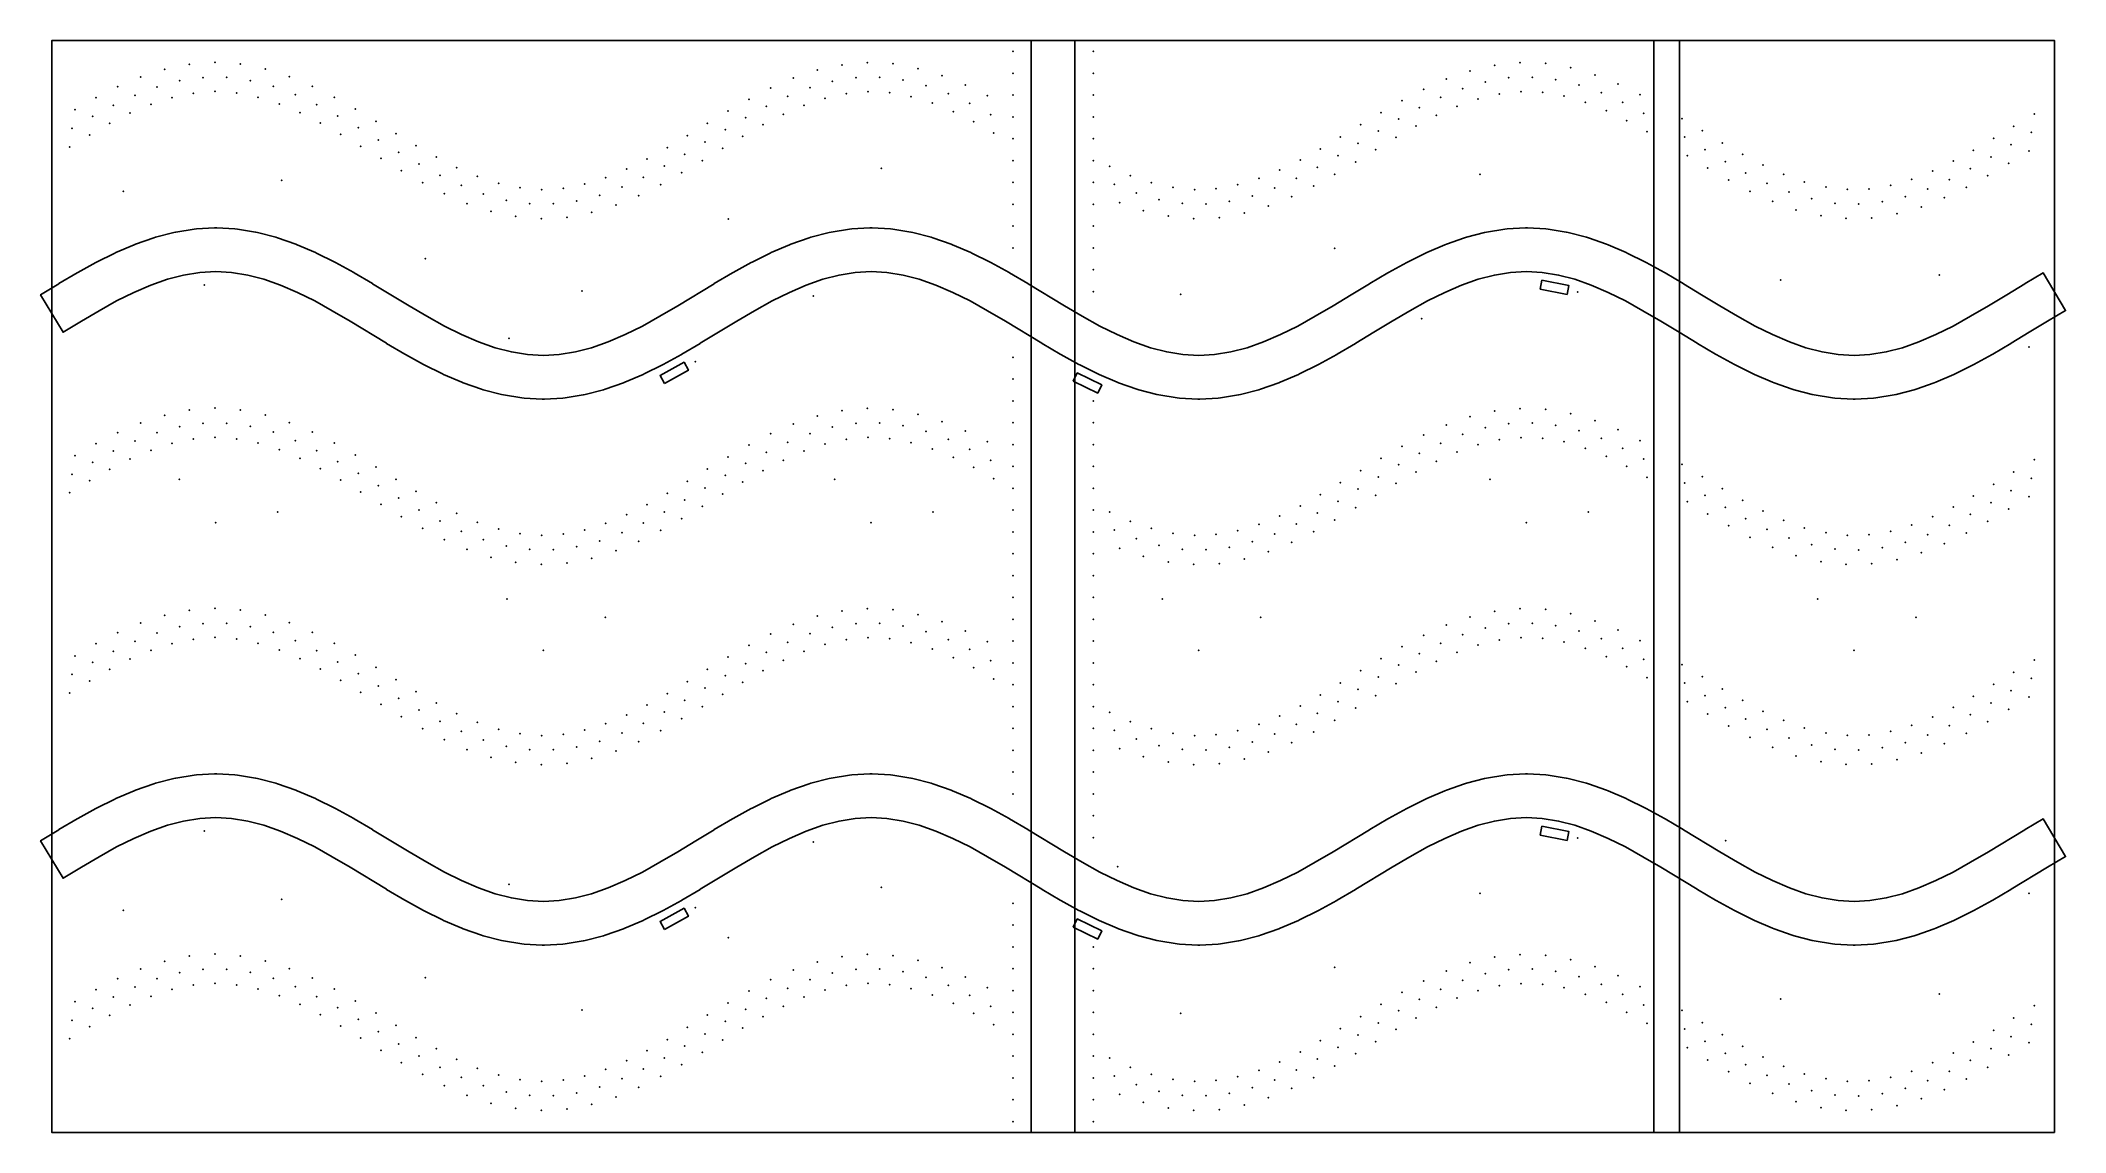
# Model space of a CAD drawing. Header units: metres. Extents: x -1 to 111, y 0 to 60.
import ezdxf

# ---------------------------------------------------------------- set-up
doc = ezdxf.new("R2010")
doc.units = ezdxf.units.M
for name, color, linetype in [('BENCH', 30, 'Continuous'), ('GRASS', 84, 'Continuous'), ('LAMPS', 2, 'Continuous'), ('PATH_CROSS', 9, 'Continuous'), ('PATH_WAVE_N', 9, 'Continuous'), ('PATH_WAVE_S', 9, 'Continuous'), ('SEWER', 9, 'Continuous'), ('TERRITORY_BOUNDARY', 8, 'Continuous'), ('URN', 2, 'Continuous'), ('БЕРЕЗА ПОВИСЛАЯ', 3, 'Continuous'), ('ДЕРЕН КРОВАВО-КРАСНЫЙ', 3, 'Continuous'), ('ЕЛЬ КОЛЮЧАЯ', 3, 'Continuous'), ('ЛИПА МЕЛКОЛИСТНАЯ', 3, 'Continuous'), ('СИРЕНЬ ОБЫКНОВЕННАЯ', 3, 'Continuous'), ('СПИРЕЯ ВАНГУТТА', 3, 'Continuous'), ('СПИРЕЯ СЕРАЯ', 3, 'Continuous')]:
    doc.layers.add(name, color=color, linetype=linetype)

# ---------------------------------------------------------------- blocks, each defined once
blk = doc.blocks.new('BENCH_BLOCK')
blk.add_lwpolyline([(-0.75, -0.25), (0.75, -0.25), (0.75, 0.25), (-0.75, 0.25)], close=True)

msp = doc.modelspace()

# ---------------------------------------------------------------- linework, layer by layer
at = {"layer": 'GRASS'}
msp.add_lwpolyline([(110, 0), (110, 60), (0, 60), (0, 0)], close=True, dxfattribs=at)
at = {"layer": 'LAMPS'}
for p in [(8.37, 46.56), (41.83, 45.96), (75.25, 44.72), (25.11, 43.64), (108.61, 43.15), (8.37, 16.56), (41.83, 15.96), (91.95, 16.04), (58.55, 14.6), (25.11, 13.64), (108.61, 13.15)]:
    msp.add_point(p, dxfattribs=at)
at = {"layer": 'PATH_CROSS'}
msp.add_lwpolyline([(53.8, 60), (56.2, 60), (56.2, 0), (53.8, 0)], close=True, dxfattribs=at)
at = {"layer": 'PATH_WAVE_N'}
msp.add_lwpolyline([(0.38, 46.63), (0.39, 46.64), (1.39, 47.23), (1.42, 47.25), (2.42, 47.8), (2.46, 47.82), (3.46, 48.32), (3.52, 48.35), (4.52, 48.78), (4.6, 48.81), (5.6, 49.16), (5.7, 49.19), (6.7, 49.45), (6.81, 49.47), (7.81, 49.63), (7.94, 49.65), (8.94, 49.7), (9.06, 49.7), (10.06, 49.65), (10.19, 49.63), (11.19, 49.47), (11.3, 49.45), (12.3, 49.19), (12.4, 49.16), (13.4, 48.81), (13.48, 48.78), (14.48, 48.35), (14.54, 48.32), (15.54, 47.82), (15.58, 47.8), (16.58, 47.25), (16.61, 47.23), (17.61, 46.64), (17.62, 46.63), (19.62, 45.42), (20.6, 44.85), (21.56, 44.31), (22.51, 43.84), (23.44, 43.44), (24.35, 43.12), (25.24, 42.89), (26.13, 42.75), (27, 42.7), (27.87, 42.75), (28.76, 42.89), (29.65, 43.12), (30.56, 43.44), (31.49, 43.84), (32.44, 44.31), (33.4, 44.85), (34.38, 45.42), (36.38, 46.63), (36.39, 46.64), (37.39, 47.23), (37.42, 47.25), (38.42, 47.8), (38.46, 47.82), (39.46, 48.32), (39.52, 48.35), (40.52, 48.78), (40.6, 48.81), (41.6, 49.16), (41.7, 49.19), (42.7, 49.45), (42.81, 49.47), (43.81, 49.63), (43.94, 49.65), (44.94, 49.7), (45.06, 49.7), (46.06, 49.65), (46.19, 49.63), (47.19, 49.47), (47.3, 49.45), (48.3, 49.19), (48.4, 49.16), (49.4, 48.81), (49.48, 48.78), (50.48, 48.35), (50.54, 48.32), (51.54, 47.82), (51.58, 47.8), (52.58, 47.25), (52.61, 47.23), (53.61, 46.64), (53.62, 46.63), (55.62, 45.42), (56.6, 44.85), (57.56, 44.31), (58.51, 43.84), (59.44, 43.44), (60.35, 43.12), (61.24, 42.89), (62.13, 42.75), (63, 42.7), (63.87, 42.75), (64.76, 42.89), (65.65, 43.12), (66.56, 43.44), (67.49, 43.84), (68.44, 44.31), (69.4, 44.85), (70.38, 45.42), (71.38, 46.03), (72.38, 46.63), (72.39, 46.64), (73.39, 47.23), (73.42, 47.25), (74.42, 47.8), (74.46, 47.82), (75.46, 48.32), (75.52, 48.35), (76.52, 48.78), (76.6, 48.81), (77.6, 49.16), (77.7, 49.19), (78.7, 49.45), (78.81, 49.47), (79.81, 49.63), (79.94, 49.65), (80.94, 49.7), (81.06, 49.7), (82.06, 49.65), (82.19, 49.63), (83.19, 49.47), (83.3, 49.45), (84.3, 49.19), (84.4, 49.16), (85.4, 48.81), (85.48, 48.78), (86.48, 48.35), (86.54, 48.32), (87.54, 47.82), (87.58, 47.8), (88.58, 47.25), (88.61, 47.23), (89.61, 46.64), (89.62, 46.63), (90.62, 46.03), (91.62, 45.42), (92.6, 44.85), (93.56, 44.31), (94.51, 43.84), (95.44, 43.44), (96.35, 43.12), (97.24, 42.89), (98.13, 42.75), (99, 42.7), (99.87, 42.75), (100.76, 42.89), (101.65, 43.12), (102.56, 43.44), (103.49, 43.84), (104.44, 44.31), (105.4, 44.85), (106.38, 45.42), (107.38, 46.03), (108.38, 46.63), (108.39, 46.64), (109.39, 47.23), (110.61, 45.16), (109.62, 44.58), (108.62, 43.97), (107.62, 43.37), (107.61, 43.36), (106.61, 42.77), (106.58, 42.75), (105.58, 42.2), (105.54, 42.18), (104.54, 41.68), (104.48, 41.65), (103.48, 41.22), (103.4, 41.19), (102.4, 40.84), (102.3, 40.81), (101.3, 40.55), (101.19, 40.53), (100.19, 40.37), (100.06, 40.35), (99.06, 40.3), (98.94, 40.3), (97.94, 40.35), (97.81, 40.37), (96.81, 40.53), (96.7, 40.55), (95.7, 40.81), (95.6, 40.84), (94.6, 41.19), (94.52, 41.22), (93.52, 41.65), (93.46, 41.68), (92.46, 42.18), (92.42, 42.2), (91.42, 42.75), (91.39, 42.77), (90.39, 43.36), (90.38, 43.37), (89.38, 43.97), (88.38, 44.58), (87.4, 45.15), (86.44, 45.69), (85.49, 46.16), (84.56, 46.56), (83.65, 46.88), (82.76, 47.11), (81.87, 47.25), (81, 47.3), (80.13, 47.25), (79.24, 47.11), (78.35, 46.88), (77.44, 46.56), (76.51, 46.16), (75.56, 45.69), (74.6, 45.15), (73.62, 44.58), (72.62, 43.97), (71.62, 43.37), (71.61, 43.36), (70.61, 42.77), (70.58, 42.75), (69.58, 42.2), (69.54, 42.18), (68.54, 41.68), (68.48, 41.65), (67.48, 41.22), (67.4, 41.19), (66.4, 40.84), (66.3, 40.81), (65.3, 40.55), (65.19, 40.53), (64.19, 40.37), (64.06, 40.35), (63.06, 40.3), (62.94, 40.3), (61.94, 40.35), (61.81, 40.37), (60.81, 40.53), (60.7, 40.55), (59.7, 40.81), (59.6, 40.84), (58.6, 41.19), (58.52, 41.22), (57.52, 41.65), (57.46, 41.68), (56.46, 42.18), (56.42, 42.2), (55.42, 42.75), (55.39, 42.77), (54.39, 43.36), (54.38, 43.37), (52.38, 44.58), (51.4, 45.15), (50.44, 45.69), (49.49, 46.16), (48.56, 46.56), (47.65, 46.88), (46.76, 47.11), (45.87, 47.25), (45, 47.3), (44.13, 47.25), (43.24, 47.11), (42.35, 46.88), (41.44, 46.56), (40.51, 46.16), (39.56, 45.69), (38.6, 45.15), (37.62, 44.58), (35.62, 43.37), (35.61, 43.36), (34.61, 42.77), (34.58, 42.75), (33.58, 42.2), (33.54, 42.18), (32.54, 41.68), (32.48, 41.65), (31.48, 41.22), (31.4, 41.19), (30.4, 40.84), (30.3, 40.81), (29.3, 40.55), (29.19, 40.53), (28.19, 40.37), (28.06, 40.35), (27.06, 40.3), (26.94, 40.3), (25.94, 40.35), (25.81, 40.37), (24.81, 40.53), (24.7, 40.55), (23.7, 40.81), (23.6, 40.84), (22.6, 41.19), (22.52, 41.22), (21.52, 41.65), (21.46, 41.68), (20.46, 42.18), (20.42, 42.2), (19.42, 42.75), (19.39, 42.77), (18.39, 43.36), (18.38, 43.37), (16.38, 44.58), (15.4, 45.15), (14.44, 45.69), (13.49, 46.16), (12.56, 46.56), (11.65, 46.88), (10.76, 47.11), (9.87, 47.25), (9, 47.3), (8.13, 47.25), (7.24, 47.11), (6.35, 46.88), (5.44, 46.56), (4.51, 46.16), (3.56, 45.69), (2.6, 45.15), (1.62, 44.58), (0.62, 43.97), (-0.62, 46.03)], close=True, dxfattribs=at)
at = {"layer": 'PATH_WAVE_S'}
msp.add_lwpolyline([(0.38, 16.63), (0.39, 16.64), (1.39, 17.23), (1.42, 17.25), (2.42, 17.8), (2.46, 17.82), (3.46, 18.32), (3.52, 18.35), (4.52, 18.78), (4.6, 18.81), (5.6, 19.16), (5.7, 19.19), (6.7, 19.45), (6.81, 19.47), (7.81, 19.63), (7.94, 19.65), (8.94, 19.7), (9.06, 19.7), (10.06, 19.65), (10.19, 19.63), (11.19, 19.47), (11.3, 19.45), (12.3, 19.19), (12.4, 19.16), (13.4, 18.81), (13.48, 18.78), (14.48, 18.35), (14.54, 18.32), (15.54, 17.82), (15.58, 17.8), (16.58, 17.25), (16.61, 17.23), (17.61, 16.64), (17.62, 16.63), (19.62, 15.42), (20.6, 14.85), (21.56, 14.31), (22.51, 13.84), (23.44, 13.44), (24.35, 13.12), (25.24, 12.89), (26.13, 12.75), (27, 12.7), (27.87, 12.75), (28.76, 12.89), (29.65, 13.12), (30.56, 13.44), (31.49, 13.84), (32.44, 14.31), (33.4, 14.85), (34.38, 15.42), (35.38, 16.03), (36.38, 16.63), (36.39, 16.64), (37.39, 17.23), (37.42, 17.25), (38.42, 17.8), (38.46, 17.82), (39.46, 18.32), (39.52, 18.35), (40.52, 18.78), (40.6, 18.81), (41.6, 19.16), (41.7, 19.19), (42.7, 19.45), (42.81, 19.47), (43.81, 19.63), (43.94, 19.65), (44.94, 19.7), (45.06, 19.7), (46.06, 19.65), (46.19, 19.63), (47.19, 19.47), (47.3, 19.45), (48.3, 19.19), (48.4, 19.16), (49.4, 18.81), (49.48, 18.78), (50.48, 18.35), (50.54, 18.32), (51.54, 17.82), (51.58, 17.8), (52.58, 17.25), (52.61, 17.23), (53.61, 16.64), (53.62, 16.63), (55.62, 15.42), (56.6, 14.85), (57.56, 14.31), (58.51, 13.84), (59.44, 13.44), (60.35, 13.12), (61.24, 12.89), (62.13, 12.75), (63, 12.7), (63.87, 12.75), (64.76, 12.89), (65.65, 13.12), (66.56, 13.44), (67.49, 13.84), (68.44, 14.31), (69.4, 14.85), (70.38, 15.42), (72.38, 16.63), (72.39, 16.64), (73.39, 17.23), (73.42, 17.25), (74.42, 17.8), (74.46, 17.82), (75.46, 18.32), (75.52, 18.35), (76.52, 18.78), (76.6, 18.81), (77.6, 19.16), (77.7, 19.19), (78.7, 19.45), (78.81, 19.47), (79.81, 19.63), (79.94, 19.65), (80.94, 19.7), (81.06, 19.7), (82.06, 19.65), (82.19, 19.63), (83.19, 19.47), (83.3, 19.45), (84.3, 19.19), (84.4, 19.16), (85.4, 18.81), (85.48, 18.78), (86.48, 18.35), (86.54, 18.32), (87.54, 17.82), (87.58, 17.8), (88.58, 17.25), (88.61, 17.23), (89.61, 16.64), (89.62, 16.63), (91.62, 15.42), (92.6, 14.85), (93.56, 14.31), (94.51, 13.84), (95.44, 13.44), (96.35, 13.12), (97.24, 12.89), (98.13, 12.75), (99, 12.7), (99.87, 12.75), (100.76, 12.89), (101.65, 13.12), (102.56, 13.44), (103.49, 13.84), (104.44, 14.31), (105.4, 14.85), (106.38, 15.42), (108.38, 16.63), (108.39, 16.64), (109.39, 17.23), (110.61, 15.16), (109.62, 14.58), (107.62, 13.37), (107.61, 13.36), (106.61, 12.77), (106.58, 12.75), (105.58, 12.2), (105.54, 12.18), (104.54, 11.68), (104.48, 11.65), (103.48, 11.22), (103.4, 11.19), (102.4, 10.84), (102.3, 10.81), (101.3, 10.55), (101.19, 10.53), (100.19, 10.37), (100.06, 10.35), (99.06, 10.3), (98.94, 10.3), (97.94, 10.35), (97.81, 10.37), (96.81, 10.53), (96.7, 10.55), (95.7, 10.81), (95.6, 10.84), (94.6, 11.19), (94.52, 11.22), (93.52, 11.65), (93.46, 11.68), (92.46, 12.18), (92.42, 12.2), (91.42, 12.75), (91.39, 12.77), (90.39, 13.36), (90.38, 13.37), (88.38, 14.58), (87.4, 15.15), (86.44, 15.69), (85.49, 16.16), (84.56, 16.56), (83.65, 16.88), (82.76, 17.11), (81.87, 17.25), (81, 17.3), (80.13, 17.25), (79.24, 17.11), (78.35, 16.88), (77.44, 16.56), (76.51, 16.16), (75.56, 15.69), (74.6, 15.15), (73.62, 14.58), (71.62, 13.37), (71.61, 13.36), (70.61, 12.77), (70.58, 12.75), (69.58, 12.2), (69.54, 12.18), (68.54, 11.68), (68.48, 11.65), (67.48, 11.22), (67.4, 11.19), (66.4, 10.84), (66.3, 10.81), (65.3, 10.55), (65.19, 10.53), (64.19, 10.37), (64.06, 10.35), (63.06, 10.3), (62.94, 10.3), (61.94, 10.35), (61.81, 10.37), (60.81, 10.53), (60.7, 10.55), (59.7, 10.81), (59.6, 10.84), (58.6, 11.19), (58.52, 11.22), (57.52, 11.65), (57.46, 11.68), (56.46, 12.18), (56.42, 12.2), (55.42, 12.75), (55.39, 12.77), (54.39, 13.36), (54.38, 13.37), (52.38, 14.58), (51.4, 15.15), (50.44, 15.69), (49.49, 16.16), (48.56, 16.56), (47.65, 16.88), (46.76, 17.11), (45.87, 17.25), (45, 17.3), (44.13, 17.25), (43.24, 17.11), (42.35, 16.88), (41.44, 16.56), (40.51, 16.16), (39.56, 15.69), (38.6, 15.15), (37.62, 14.58), (36.62, 13.97), (35.62, 13.37), (35.61, 13.36), (34.61, 12.77), (34.58, 12.75), (33.58, 12.2), (33.54, 12.18), (32.54, 11.68), (32.48, 11.65), (31.48, 11.22), (31.4, 11.19), (30.4, 10.84), (30.3, 10.81), (29.3, 10.55), (29.19, 10.53), (28.19, 10.37), (28.06, 10.35), (27.06, 10.3), (26.94, 10.3), (25.94, 10.35), (25.81, 10.37), (24.81, 10.53), (24.7, 10.55), (23.7, 10.81), (23.6, 10.84), (22.6, 11.19), (22.52, 11.22), (21.52, 11.65), (21.46, 11.68), (20.46, 12.18), (20.42, 12.2), (19.42, 12.75), (19.39, 12.77), (18.39, 13.36), (18.38, 13.37), (16.38, 14.58), (15.4, 15.15), (14.44, 15.69), (13.49, 16.16), (12.56, 16.56), (11.65, 16.88), (10.76, 17.11), (9.87, 17.25), (9, 17.3), (8.13, 17.25), (7.24, 17.11), (6.35, 16.88), (5.44, 16.56), (4.51, 16.16), (3.56, 15.69), (2.6, 15.15), (1.62, 14.58), (0.62, 13.97), (-0.62, 16.03)], close=True, dxfattribs=at)
at = {"layer": 'SEWER'}
msp.add_lwpolyline([(89.4, 0), (89.4, 60), (88, 60), (88, 0)], close=True, dxfattribs=at)
at = {"layer": 'TERRITORY_BOUNDARY'}
msp.add_lwpolyline([(110, 0), (110, 60), (0, 60), (0, 0)], close=True, dxfattribs=at)
at = {"layer": 'URN'}
for p in [(83.81, 46.19), (35.34, 42.36), (83.81, 16.19), (35.34, 12.36)]:
    msp.add_point(p, dxfattribs=at)
at = {"layer": 'БЕРЕЗА ПОВИСЛАЯ'}
for p in [(12.63, 52.31), (45.57, 52.97), (78.45, 52.65), (3.92, 51.71), (37.16, 50.2), (20.52, 48.01), (70.46, 48.58), (94.96, 46.84), (103.68, 47.11), (29.12, 46.24), (62, 46.05), (7, 35.89), (43, 35.89), (79, 35.89), (9, 33.5), (12.4, 34.1), (45, 33.5), (48.4, 34.1), (81, 33.5), (84.4, 34.1), (25, 29.31), (61, 29.31), (97, 29.31), (30.4, 28.3), (66.4, 28.3), (102.4, 28.3)]:
    msp.add_point(p, dxfattribs=at)
at = {"layer": 'ДЕРЕН КРОВАВО-КРАСНЫЙ'}
for p in [(4.88, 8.99), (6.19, 9.41), (7.56, 9.69), (8.31, 8.96), (8.96, 9.8), (9.61, 8.97), (10.36, 9.7), (11.73, 9.43), (13.05, 9.01), (40.73, 8.93), (42.04, 9.37), (43.4, 9.66), (44.17, 8.96), (44.8, 9.79), (45.47, 8.98), (46.21, 9.72), (47.58, 9.46), (48.9, 9.06), (77.89, 9.33), (79.25, 9.64), (80.02, 8.95), (80.64, 9.78), (81.32, 8.98), (82.05, 9.74), (83.43, 9.5), (84.76, 9.11), (2.43, 7.85), (3.62, 8.46), (4.56, 7.99), (5.77, 8.45), (6.6, 7.86), (7.03, 8.79), (7.78, 8.1), (8.97, 8.2), (10.15, 8.11), (10.9, 8.8), (11.33, 7.88), (12.16, 8.48), (13.37, 8.02), (14.31, 8.49), (15.51, 7.88), (39.49, 8.39), (40.42, 7.93), (41.64, 8.4), (42.47, 7.83), (42.88, 8.76), (43.65, 8.08), (44.83, 8.19), (46.02, 8.13), (46.76, 8.83), (47.2, 7.91), (48.02, 8.52), (49.24, 8.08), (50.17, 8.55), (51.38, 7.96), (75.35, 8.32), (76.29, 7.87), (76.59, 8.88), (77.5, 8.36), (78.34, 7.79), (78.74, 8.72), (79.51, 8.06), (80.7, 8.18), (81.89, 8.15), (82.61, 8.85), (83.07, 7.95), (83.88, 8.56), (85.11, 8.14), (86.03, 8.61), (87.24, 8.02), (1.27, 7.19), (2.24, 6.83), (3.38, 7.44), (4.3, 7.01), (5.44, 7.49), (12.49, 7.51), (13.63, 7.04), (14.55, 7.47), (15.7, 6.86), (16.67, 7.23), (37.14, 7.12), (38.11, 6.76), (38.29, 7.77), (39.25, 7.38), (40.18, 6.94), (41.31, 7.44), (48.36, 7.56), (49.51, 7.09), (50.42, 7.54), (51.57, 6.93), (73.01, 7.04), (73.98, 6.69), (74.16, 7.7), (75.12, 7.31), (76.05, 6.88), (77.18, 7.39), (84.23, 7.6), (85.38, 7.15), (86.29, 7.6), (87.44, 7), (89.54, 6.71), (108.89, 6.97), (1.11, 6.17), (2.08, 5.81), (3.18, 6.44), (14.75, 6.47), (15.86, 5.85), (16.83, 6.21), (17.8, 6.56), (18.91, 5.88), (34.91, 5.77), (36.01, 6.45), (36.99, 6.1), (37.95, 5.74), (39.06, 6.37), (50.63, 6.54), (51.74, 5.92), (70.78, 5.7), (71.89, 6.37), (72.86, 6.02), (73.83, 5.67), (74.94, 6.3), (86.5, 6.6), (87.62, 5.99), (89.69, 5.69), (90.66, 6.04), (106.66, 5.62), (107.76, 6.29), (108.74, 5.95), (0.97, 5.15), (16.97, 5.19), (17.94, 5.54), (18.08, 4.52), (19.05, 4.86), (20.01, 5.22), (21.12, 4.6), (32.69, 4.49), (33.8, 5.11), (34.76, 4.75), (35.87, 5.42), (36.85, 5.08), (69.68, 5.04), (70.64, 4.68), (71.75, 5.35), (72.72, 5), (89.83, 4.67), (90.8, 5.01), (91.76, 5.37), (92.87, 4.74), (105.55, 4.97), (106.51, 4.6), (107.62, 5.27), (108.6, 4.93), (19.2, 3.84), (20.17, 4.21), (21.32, 3.59), (22.24, 4.02), (23.38, 3.53), (30.43, 3.47), (31.57, 3.94), (32.49, 3.49), (33.64, 4.1), (34.6, 3.73), (35.73, 4.4), (58.11, 4.09), (59.25, 3.58), (66.3, 3.42), (67.44, 3.88), (68.36, 3.43), (68.57, 4.43), (69.51, 4.03), (70.47, 3.65), (71.61, 4.33), (90.95, 3.99), (91.92, 4.35), (93.05, 3.72), (93.99, 4.15), (95.12, 3.64), (102.16, 3.37), (103.31, 3.83), (104.23, 3.36), (104.44, 4.37), (105.38, 3.96), (106.34, 3.58), (107.48, 4.25), (20.36, 3.19), (21.56, 2.58), (22.49, 3.04), (23.7, 2.57), (24.54, 3.16), (25.71, 2.91), (26.9, 2.81), (28.09, 2.88), (29.26, 3.11), (30.09, 2.5), (31.31, 2.95), (32.24, 2.48), (33.44, 3.08), (58.36, 3.1), (59.57, 2.62), (60.4, 3.19), (60.81, 2.26), (61.58, 2.93), (62.77, 2.81), (63.95, 2.86), (65.13, 3.07), (65.95, 2.46), (67.17, 2.89), (68.1, 2.42), (69.31, 3.01), (92.1, 3.34), (93.28, 2.71), (94.22, 3.15), (95.43, 2.67), (96.27, 3.22), (96.67, 2.3), (97.45, 2.95), (98.63, 2.82), (99.82, 2.84), (101, 3.04), (101.81, 2.42), (103.04, 2.84), (103.96, 2.36), (105.17, 2.94), (22.81, 2.04), (24.12, 1.61), (24.96, 2.22), (25.48, 1.33), (26.24, 2.04), (26.88, 1.21), (27.54, 2.03), (28.29, 1.29), (28.83, 2.18), (29.66, 1.55), (30.98, 1.96), (58.66, 2.09), (59.96, 1.65), (61.32, 1.35), (62.1, 2.05), (62.72, 1.21), (63.39, 2.02), (64.13, 1.26), (64.68, 2.16), (65.51, 1.52), (66.83, 1.91), (94.52, 2.16), (95.81, 1.69), (97.17, 1.37), (97.95, 2.06), (98.56, 1.22), (99.25, 2.01), (99.97, 1.25), (100.54, 2.14), (101.35, 1.48), (102.69, 1.86)]:
    msp.add_point(p, dxfattribs=at)
at = {"layer": 'ЕЛЬ КОЛЮЧАЯ'}
for p in [(27, 26.5), (63, 26.5), (99, 26.5)]:
    msp.add_point(p, dxfattribs=at)
at = {"layer": 'ЛИПА МЕЛКОЛИСТНАЯ'}
for p in [(45.57, 13.47), (12.63, 12.81), (78.45, 13.15), (3.92, 12.21), (37.16, 10.7), (70.46, 9.08), (20.52, 8.51), (29.12, 6.74), (94.96, 7.34), (103.68, 7.61), (62, 6.55)]:
    msp.add_point(p, dxfattribs=at)
at = {"layer": 'СИРЕНЬ ОБЫКНОВЕННАЯ'}
for p in [(4.88, 38.99), (6.19, 39.41), (7.56, 39.69), (8.31, 38.96), (8.96, 39.8), (9.61, 38.97), (10.36, 39.7), (11.73, 39.43), (13.05, 39.01), (40.73, 38.93), (42.04, 39.37), (43.4, 39.66), (44.17, 38.96), (44.8, 39.79), (45.47, 38.98), (46.21, 39.72), (47.58, 39.46), (48.9, 39.06), (77.89, 39.33), (79.25, 39.64), (80.02, 38.95), (80.64, 39.78), (81.32, 38.98), (82.05, 39.74), (83.43, 39.5), (84.76, 39.11), (2.43, 37.85), (3.62, 38.46), (4.56, 37.99), (5.77, 38.45), (6.6, 37.86), (7.03, 38.79), (7.78, 38.1), (8.97, 38.2), (10.15, 38.11), (10.9, 38.8), (11.33, 37.88), (12.16, 38.48), (13.37, 38.02), (14.31, 38.49), (15.51, 37.88), (39.49, 38.39), (40.42, 37.93), (41.64, 38.4), (42.47, 37.83), (42.88, 38.76), (43.65, 38.08), (44.83, 38.19), (46.02, 38.13), (46.76, 38.83), (47.2, 37.91), (48.02, 38.52), (49.24, 38.08), (50.17, 38.55), (51.38, 37.96), (75.35, 38.32), (76.29, 37.87), (76.59, 38.88), (77.5, 38.36), (78.74, 38.72), (79.51, 38.06), (80.7, 38.18), (81.89, 38.15), (82.61, 38.85), (83.07, 37.95), (83.88, 38.56), (85.11, 38.14), (86.03, 38.61), (87.24, 38.02), (1.27, 37.19), (2.24, 36.83), (3.38, 37.44), (4.3, 37.01), (5.44, 37.49), (12.49, 37.51), (13.63, 37.04), (14.55, 37.47), (15.7, 36.86), (16.67, 37.23), (37.14, 37.12), (38.11, 36.76), (38.29, 37.77), (39.25, 37.38), (40.18, 36.94), (41.31, 37.44), (48.36, 37.56), (49.51, 37.09), (50.42, 37.54), (51.57, 36.93), (73.01, 37.04), (74.16, 37.7), (75.12, 37.31), (76.05, 36.88), (77.18, 37.39), (78.34, 37.79), (84.23, 37.6), (85.38, 37.15), (86.29, 37.6), (87.44, 37), (89.54, 36.71), (108.89, 36.97), (1.11, 36.17), (2.08, 35.81), (3.18, 36.44), (14.75, 36.47), (15.86, 35.85), (16.83, 36.21), (17.8, 36.56), (18.91, 35.88), (34.91, 35.77), (36.01, 36.45), (36.99, 36.1), (37.95, 35.74), (39.06, 36.37), (50.63, 36.54), (51.74, 35.92), (70.78, 35.7), (71.89, 36.37), (72.86, 36.02), (73.83, 35.67), (73.98, 36.69), (74.94, 36.3), (86.5, 36.6), (87.62, 35.99), (89.69, 35.69), (90.66, 36.04), (106.66, 35.62), (107.76, 36.29), (108.74, 35.95), (0.97, 35.15), (16.97, 35.19), (17.94, 35.54), (18.08, 34.52), (19.05, 34.86), (20.01, 35.22), (21.12, 34.6), (32.69, 34.49), (33.8, 35.11), (34.76, 34.75), (35.87, 35.42), (36.85, 35.08), (69.68, 35.04), (70.64, 34.68), (71.75, 35.35), (72.72, 35), (89.83, 34.67), (90.8, 35.01), (91.76, 35.37), (92.87, 34.74), (105.55, 34.97), (106.51, 34.6), (107.62, 35.27), (108.6, 34.93), (19.2, 33.84), (20.17, 34.21), (21.32, 33.59), (22.24, 34.02), (23.38, 33.53), (30.43, 33.47), (31.57, 33.94), (32.49, 33.49), (33.64, 34.1), (34.6, 33.73), (35.73, 34.4), (58.11, 34.09), (59.25, 33.58), (66.3, 33.42), (67.44, 33.88), (68.36, 33.43), (68.57, 34.43), (69.51, 34.03), (70.47, 33.65), (71.61, 34.33), (90.95, 33.99), (91.92, 34.35), (93.05, 33.72), (93.99, 34.15), (95.12, 33.64), (102.16, 33.37), (103.31, 33.83), (104.44, 34.37), (105.38, 33.96), (106.34, 33.58), (107.48, 34.25), (20.36, 33.19), (21.56, 32.58), (22.49, 33.04), (23.7, 32.57), (24.54, 33.16), (25.71, 32.91), (26.9, 32.81), (28.09, 32.88), (29.26, 33.11), (30.09, 32.5), (31.31, 32.95), (32.24, 32.48), (33.44, 33.08), (58.36, 33.1), (59.57, 32.62), (60.4, 33.19), (60.81, 32.26), (61.58, 32.93), (62.77, 32.81), (63.95, 32.86), (65.13, 33.07), (65.95, 32.46), (67.17, 32.89), (68.1, 32.42), (69.31, 33.01), (92.1, 33.34), (93.28, 32.71), (94.22, 33.15), (95.43, 32.67), (96.27, 33.22), (96.67, 32.3), (97.45, 32.95), (98.63, 32.82), (99.82, 32.84), (101, 33.04), (101.81, 32.42), (103.04, 32.84), (103.96, 32.36), (104.23, 33.36), (105.17, 32.94), (22.81, 32.04), (24.12, 31.61), (24.96, 32.22), (25.48, 31.33), (26.24, 32.04), (26.88, 31.21), (27.54, 32.03), (28.29, 31.29), (28.83, 32.18), (29.66, 31.55), (30.98, 31.96), (58.66, 32.09), (59.96, 31.65), (61.32, 31.35), (62.1, 32.05), (62.72, 31.21), (63.39, 32.02), (64.13, 31.26), (64.68, 32.16), (65.51, 31.52), (66.83, 31.91), (94.52, 32.16), (95.81, 31.69), (97.17, 31.37), (97.95, 32.06), (98.56, 31.22), (99.25, 32.01), (99.97, 31.25), (100.54, 32.14), (101.35, 31.48), (102.69, 31.86)]:
    msp.add_point(p, dxfattribs=at)
at = {"layer": 'СПИРЕЯ ВАНГУТТА'}
for p in [(4.88, 27.99), (6.19, 28.41), (7.56, 28.69), (8.31, 27.96), (8.96, 28.8), (9.61, 27.97), (10.36, 28.7), (11.73, 28.43), (13.05, 28.01), (40.73, 27.93), (42.04, 28.37), (43.4, 28.66), (44.17, 27.96), (44.8, 28.79), (45.47, 27.98), (46.21, 28.72), (46.76, 27.83), (47.58, 28.46), (48.9, 28.06), (76.59, 27.88), (77.89, 28.33), (79.25, 28.64), (80.02, 27.95), (80.64, 28.78), (81.32, 27.98), (82.05, 28.74), (82.61, 27.85), (83.43, 28.5), (84.76, 28.11), (2.43, 26.85), (3.62, 27.46), (4.56, 26.99), (5.77, 27.45), (6.6, 26.86), (7.03, 27.79), (7.78, 27.1), (8.97, 27.2), (10.15, 27.11), (10.9, 27.8), (11.33, 26.88), (12.16, 27.48), (13.37, 27.02), (14.31, 27.49), (15.51, 26.88), (38.29, 26.77), (39.49, 27.39), (40.42, 26.93), (41.64, 27.4), (42.47, 26.83), (42.88, 27.76), (43.65, 27.08), (44.83, 27.19), (46.02, 27.13), (47.2, 26.91), (48.02, 27.52), (49.24, 27.08), (50.17, 27.55), (51.38, 26.96), (74.16, 26.7), (75.35, 27.32), (76.29, 26.87), (77.5, 27.36), (78.34, 26.79), (78.74, 27.72), (79.51, 27.06), (80.7, 27.18), (81.89, 27.15), (83.07, 26.95), (83.88, 27.56), (85.11, 27.14), (86.03, 27.61), (87.24, 27.02), (1.27, 26.19), (2.24, 25.83), (3.38, 26.44), (4.3, 26.01), (5.44, 26.49), (12.49, 26.51), (13.63, 26.04), (14.55, 26.47), (15.7, 25.86), (16.67, 26.23), (37.14, 26.12), (38.11, 25.76), (39.25, 26.38), (40.18, 25.94), (41.31, 26.44), (48.36, 26.56), (49.51, 26.09), (50.42, 26.54), (51.57, 25.93), (73.01, 26.04), (73.98, 25.69), (75.12, 26.31), (76.05, 25.88), (77.18, 26.39), (84.23, 26.6), (85.38, 26.15), (86.29, 26.6), (86.5, 25.6), (87.44, 26), (89.54, 25.71), (108.89, 25.97), (1.11, 25.17), (2.08, 24.81), (3.18, 25.44), (14.75, 25.47), (15.86, 24.85), (16.83, 25.21), (17.8, 25.56), (17.94, 24.54), (18.91, 24.88), (34.91, 24.77), (36.01, 25.45), (36.99, 25.1), (37.95, 24.74), (39.06, 25.37), (50.63, 25.54), (51.74, 24.92), (70.78, 24.7), (71.89, 25.37), (72.86, 25.02), (73.83, 24.67), (74.94, 25.3), (87.62, 24.99), (89.69, 24.69), (90.66, 25.04), (106.66, 24.62), (107.76, 25.29), (108.74, 24.95), (0.97, 24.15), (16.97, 24.19), (18.08, 23.52), (19.05, 23.86), (20.01, 24.22), (21.12, 23.6), (32.69, 23.49), (33.8, 24.11), (34.76, 23.75), (35.73, 23.4), (35.87, 24.42), (36.85, 24.08), (68.57, 23.43), (69.68, 24.04), (70.64, 23.68), (71.75, 24.35), (72.72, 24), (89.83, 23.67), (90.8, 24.01), (91.76, 24.37), (92.87, 23.74), (104.44, 23.37), (105.55, 23.97), (106.51, 23.6), (107.62, 24.27), (108.6, 23.93), (19.2, 22.84), (20.17, 23.21), (21.32, 22.59), (22.24, 23.02), (23.38, 22.53), (30.43, 22.47), (31.57, 22.94), (32.49, 22.49), (33.64, 23.1), (34.6, 22.73), (58.11, 23.09), (59.25, 22.58), (66.3, 22.42), (67.44, 22.88), (68.36, 22.43), (69.51, 23.03), (70.47, 22.65), (71.61, 23.33), (90.95, 22.99), (91.92, 23.35), (92.1, 22.34), (93.05, 22.72), (93.99, 23.15), (95.12, 22.64), (102.16, 22.37), (103.31, 22.83), (104.23, 22.36), (105.38, 22.96), (106.34, 22.58), (107.48, 23.25), (20.36, 22.19), (21.56, 21.58), (22.49, 22.04), (23.7, 21.57), (24.54, 22.16), (24.96, 21.22), (25.71, 21.91), (26.9, 21.81), (28.09, 21.88), (28.83, 21.18), (29.26, 22.11), (30.09, 21.5), (31.31, 21.95), (32.24, 21.48), (33.44, 22.08), (58.36, 22.1), (59.57, 21.62), (60.4, 22.19), (60.81, 21.26), (61.58, 21.93), (62.77, 21.81), (63.95, 21.86), (64.68, 21.16), (65.13, 22.07), (65.95, 21.46), (67.17, 21.89), (68.1, 21.42), (69.31, 22.01), (93.28, 21.71), (94.22, 22.15), (94.52, 21.16), (95.43, 21.67), (96.27, 22.22), (96.67, 21.3), (97.45, 21.95), (98.63, 21.82), (99.82, 21.84), (100.54, 21.14), (101, 22.04), (101.81, 21.42), (103.04, 21.84), (103.96, 21.36), (105.17, 21.94), (22.81, 21.04), (24.12, 20.61), (25.48, 20.33), (26.24, 21.04), (26.88, 20.21), (27.54, 21.03), (28.29, 20.29), (29.66, 20.55), (30.98, 20.96), (58.66, 21.09), (59.96, 20.65), (61.32, 20.35), (62.1, 21.05), (62.72, 20.21), (63.39, 21.02), (64.13, 20.26), (65.51, 20.52), (66.83, 20.91), (95.81, 20.69), (97.17, 20.37), (97.95, 21.06), (98.56, 20.22), (99.25, 21.01), (99.97, 20.25), (101.35, 20.48), (102.69, 20.86)]:
    msp.add_point(p, dxfattribs=at)
at = {"layer": 'СПИРЕЯ СЕРАЯ'}
for p in [(52.8, 59.4), (57.2, 59.4), (4.88, 57.99), (6.19, 58.41), (7.56, 58.69), (8.31, 57.96), (8.96, 58.8), (9.61, 57.97), (10.36, 58.7), (11.73, 58.43), (13.05, 58.01), (40.73, 57.93), (42.04, 58.37), (43.4, 58.66), (44.17, 57.96), (44.8, 58.79), (45.47, 57.98), (46.21, 58.72), (47.58, 58.46), (48.9, 58.06), (52.8, 58.2), (57.2, 58.2), (76.59, 57.88), (77.89, 58.33), (79.25, 58.64), (80.02, 57.95), (80.64, 58.78), (81.32, 57.98), (82.05, 58.74), (82.61, 57.85), (83.43, 58.5), (84.76, 58.11), (2.43, 56.85), (3.62, 57.46), (4.56, 56.99), (5.77, 57.45), (6.6, 56.86), (7.03, 57.79), (7.78, 57.1), (8.97, 57.2), (10.15, 57.11), (10.9, 57.8), (11.33, 56.88), (12.16, 57.48), (13.37, 57.02), (14.31, 57.49), (15.51, 56.88), (38.29, 56.77), (39.49, 57.39), (40.42, 56.93), (41.64, 57.4), (42.47, 56.83), (42.88, 57.76), (43.65, 57.08), (44.83, 57.19), (46.02, 57.13), (46.76, 57.83), (47.2, 56.91), (48.02, 57.52), (49.24, 57.08), (50.17, 57.55), (51.38, 56.96), (52.8, 57), (57.2, 57), (75.35, 57.32), (76.29, 56.87), (77.5, 57.36), (78.34, 56.79), (78.74, 57.72), (79.51, 57.06), (80.7, 57.18), (81.89, 57.15), (83.07, 56.95), (83.88, 57.56), (85.11, 57.14), (86.03, 57.61), (87.24, 57.02), (1.27, 56.19), (2.24, 55.83), (3.38, 56.44), (4.3, 56.01), (5.44, 56.49), (12.49, 56.51), (13.63, 56.04), (14.55, 56.47), (15.7, 55.86), (16.67, 56.23), (37.14, 56.12), (38.11, 55.76), (39.25, 56.38), (40.18, 55.94), (41.31, 56.44), (48.36, 56.56), (49.51, 56.09), (50.42, 56.54), (51.57, 55.93), (52.8, 55.8), (57.2, 55.8), (73.01, 56.04), (73.98, 55.69), (74.16, 56.7), (75.12, 56.31), (76.05, 55.88), (77.18, 56.39), (84.23, 56.6), (85.38, 56.15), (86.29, 56.6), (87.44, 56), (89.54, 55.71), (108.89, 55.97), (1.11, 55.17), (2.08, 54.81), (3.18, 55.44), (14.75, 55.47), (15.86, 54.85), (16.83, 55.21), (17.8, 55.56), (17.94, 54.54), (18.91, 54.88), (34.91, 54.77), (36.01, 55.45), (36.99, 55.1), (37.95, 54.74), (39.06, 55.37), (50.63, 55.54), (51.74, 54.92), (52.8, 54.6), (57.2, 54.6), (70.78, 54.7), (71.89, 55.37), (72.86, 55.02), (73.83, 54.67), (74.94, 55.3), (86.5, 55.6), (87.62, 54.99), (89.69, 54.69), (90.66, 55.04), (106.66, 54.62), (107.76, 55.29), (108.74, 54.95), (0.97, 54.15), (16.97, 54.19), (18.08, 53.52), (19.05, 53.86), (20.01, 54.22), (21.12, 53.6), (32.69, 53.49), (33.8, 54.11), (34.76, 53.75), (35.73, 53.4), (35.87, 54.42), (36.85, 54.08), (52.8, 53.4), (57.2, 53.4), (68.57, 53.43), (69.68, 54.04), (70.64, 53.68), (71.75, 54.35), (72.72, 54), (89.83, 53.67), (90.8, 54.01), (91.76, 54.37), (92.87, 53.74), (105.55, 53.97), (106.51, 53.6), (107.62, 54.27), (108.6, 53.93), (19.2, 52.84), (20.17, 53.21), (21.32, 52.59), (22.24, 53.02), (23.38, 52.53), (30.43, 52.47), (31.57, 52.94), (32.49, 52.49), (33.64, 53.1), (34.6, 52.73), (58.11, 53.09), (59.25, 52.58), (66.3, 52.42), (67.44, 52.88), (68.36, 52.43), (69.51, 53.03), (70.47, 52.65), (71.61, 53.33), (90.95, 52.99), (91.92, 53.35), (92.1, 52.34), (93.05, 52.72), (93.99, 53.15), (95.12, 52.64), (102.16, 52.37), (103.31, 52.83), (104.23, 52.36), (104.44, 53.37), (105.38, 52.96), (106.34, 52.58), (107.48, 53.25), (20.36, 52.19), (21.56, 51.58), (22.49, 52.04), (23.7, 51.57), (24.54, 52.16), (24.96, 51.22), (25.71, 51.91), (26.9, 51.81), (28.09, 51.88), (28.83, 51.18), (29.26, 52.11), (30.09, 51.5), (31.31, 51.95), (32.24, 51.48), (33.44, 52.08), (52.8, 52.2), (57.2, 52.2), (58.36, 52.1), (59.57, 51.62), (60.4, 52.19), (60.81, 51.26), (61.58, 51.93), (62.77, 51.81), (63.95, 51.86), (65.13, 52.07), (65.95, 51.46), (67.17, 51.89), (68.1, 51.42), (69.31, 52.01), (93.28, 51.71), (94.22, 52.15), (95.43, 51.67), (96.27, 52.22), (96.67, 51.3), (97.45, 51.95), (98.63, 51.82), (99.82, 51.84), (101, 52.04), (101.81, 51.42), (103.04, 51.84), (103.96, 51.36), (105.17, 51.94), (22.81, 51.04), (24.12, 50.61), (25.48, 50.33), (26.24, 51.04), (26.88, 50.21), (27.54, 51.03), (28.29, 50.29), (29.66, 50.55), (30.98, 50.96), (52.8, 51), (57.2, 51), (58.66, 51.09), (59.96, 50.65), (61.32, 50.35), (62.1, 51.05), (62.72, 50.21), (63.39, 51.02), (64.13, 50.26), (64.68, 51.16), (65.51, 50.52), (66.83, 50.91), (94.52, 51.16), (95.81, 50.69), (97.17, 50.37), (97.95, 51.06), (98.56, 50.22), (99.25, 51.01), (99.97, 50.25), (100.54, 51.14), (101.35, 50.48), (102.69, 50.86), (52.8, 49.8), (57.2, 49.8), (52.8, 48.6), (57.2, 48.6), (57.2, 47.4), (57.2, 46.2), (52.8, 42.6), (52.8, 41.4), (52.8, 40.2), (57.2, 40.2), (52.8, 39), (57.2, 39), (52.8, 37.8), (57.2, 37.8), (52.8, 36.6), (57.2, 36.6), (52.8, 35.4), (57.2, 35.4), (52.8, 34.2), (57.2, 34.2), (52.8, 33), (57.2, 33), (52.8, 31.8), (57.2, 31.8), (52.8, 30.6), (57.2, 30.6), (52.8, 29.4), (57.2, 29.4), (52.8, 28.2), (57.2, 28.2), (52.8, 27), (57.2, 27), (52.8, 25.8), (57.2, 25.8), (52.8, 24.6), (57.2, 24.6), (52.8, 23.4), (57.2, 23.4), (52.8, 22.2), (57.2, 22.2), (52.8, 21), (57.2, 21), (52.8, 19.8), (57.2, 19.8), (52.8, 18.6), (57.2, 18.6), (57.2, 17.4), (57.2, 16.2), (52.8, 12.6), (52.8, 11.4), (52.8, 10.2), (57.2, 10.2), (52.8, 9), (57.2, 9), (52.8, 7.8), (57.2, 7.8), (52.8, 6.6), (57.2, 6.6), (52.8, 5.4), (57.2, 5.4), (52.8, 4.2), (57.2, 4.2), (52.8, 3), (57.2, 3), (52.8, 1.8), (57.2, 1.8), (52.8, 0.6), (57.2, 0.6)]:
    msp.add_point(p, dxfattribs=at)

# ---------------------------------------------------------------- block references
at = {"layer": 'BENCH'}
for p, rotation in [((82.54, 46.44), -11.204413122811934), ((34.19, 41.74), 28.52745672829049), ((56.89, 41.18), -25.946013345526985), ((82.54, 16.44), -11.204413122811731), ((34.19, 11.74), 28.527456728290595), ((56.89, 11.18), -25.94601334552717)]:
    msp.add_blockref('BENCH_BLOCK', p, dxfattribs=dict(at, rotation=rotation))

doc.saveas('drawing.dxf')
